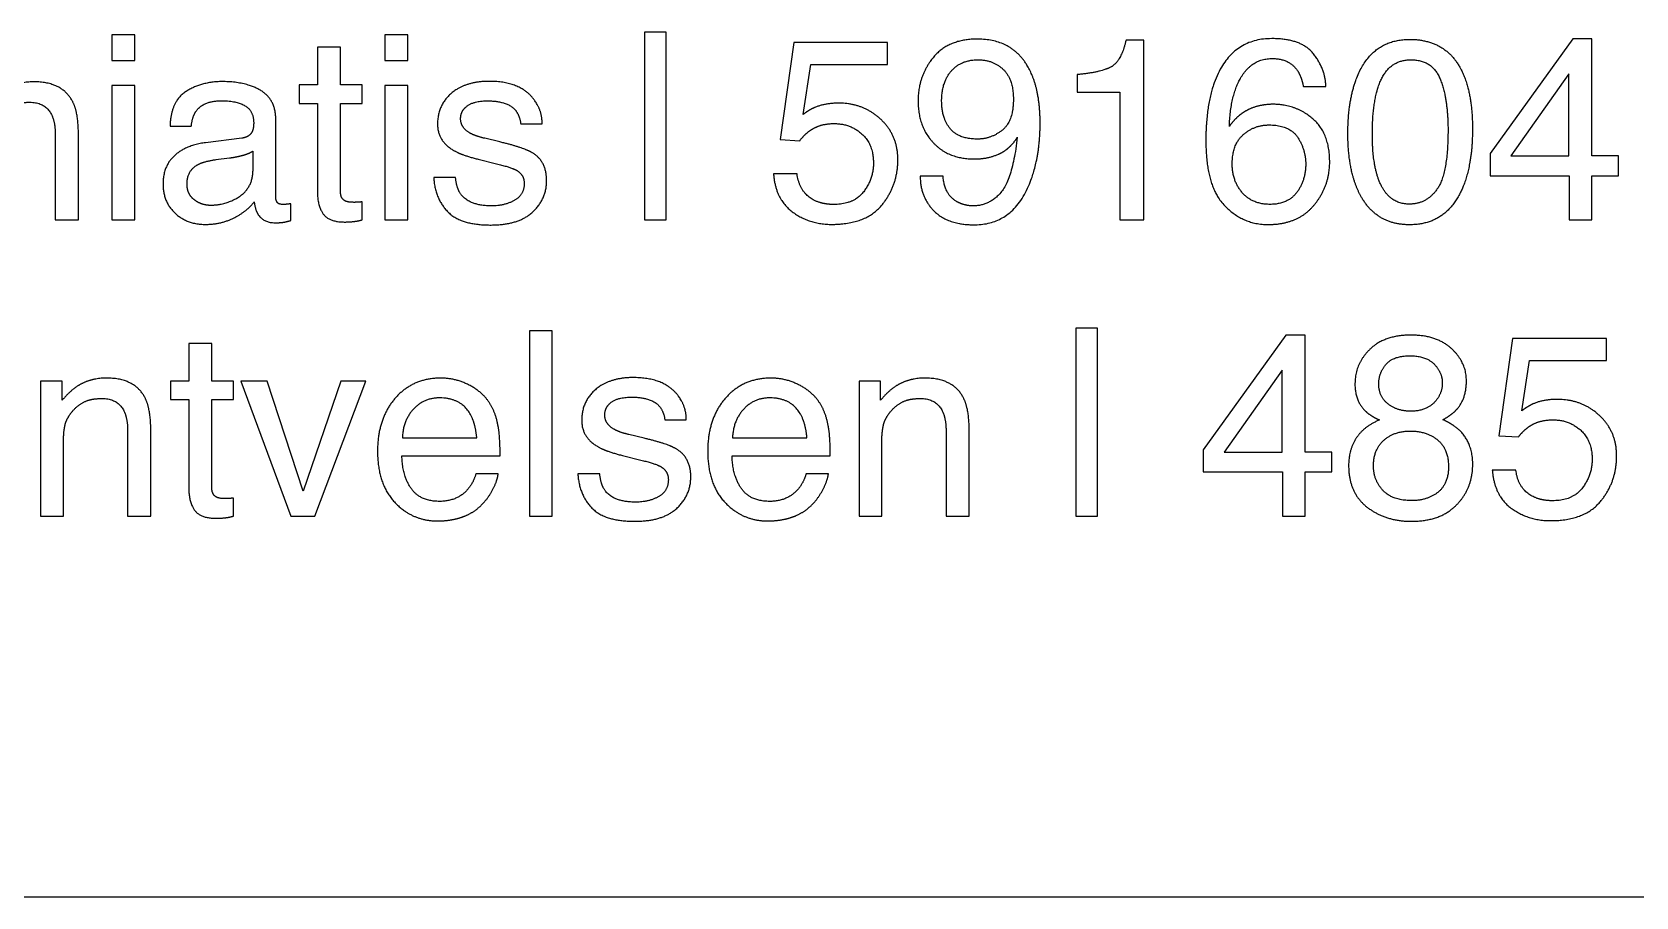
# Model space of a CAD drawing. Header units: millimetres. Extents: x 1134 to 5129, y -2137 to 2987.
# Drawn here: x 4307.71 to 4350.41, y 1709.83 to 1732.87 of the extents above; entities that cross this region are included whole.
import ezdxf

# ---------------------------------------------------------------- set-up
doc = ezdxf.new("R2010")
doc.units = ezdxf.units.MM
doc.layers.add('01 engraving', color=1, linetype='Continuous', true_color=0xff0000)
doc.layers.add('03 cutting', color=5, linetype='Continuous', true_color=0x0000ff)

msp = doc.modelspace()

# ---------------------------------------------------------------- linework, layer by layer
at = {"layer": '01 engraving'}
for p, q in [((4310.448, 1732.797), (4309.834, 1732.797)), ((4309.834, 1732.797), (4309.834, 1732.112)), ((4310.448, 1732.112), (4310.448, 1732.797)), ((4317.711, 1732.797), (4317.096, 1732.797)), ((4317.096, 1732.797), (4317.096, 1732.112)), ((4317.711, 1732.112), (4317.711, 1732.797)), ((4324.013, 1732.868), (4324.013, 1727.865)), ((4324.587, 1732.868), (4324.013, 1732.868)), ((4324.587, 1727.865), (4324.587, 1732.868)), ((4348.724, 1732.687), (4346.522, 1729.631)), ((4349.234, 1732.687), (4348.724, 1732.687)), ((4349.234, 1729.567), (4349.234, 1732.687)), ((4315.307, 1732.465), (4315.307, 1731.461)), ((4315.918, 1732.465), (4315.307, 1732.465)), ((4315.918, 1731.461), (4315.918, 1732.465)), ((4327.988, 1732.593), (4327.622, 1730.004)), ((4330.486, 1732.593), (4327.988, 1732.593)), ((4330.486, 1732.008), (4330.486, 1732.593)), ((4337.309, 1732.653), (4336.832, 1732.653)), ((4337.309, 1727.865), (4337.309, 1732.653)), ((4309.834, 1732.112), (4310.448, 1732.112)), ((4317.096, 1732.112), (4317.711, 1732.112)), ((4328.236, 1730.672), (4328.441, 1732.008)), ((4328.441, 1732.008), (4330.486, 1732.008)), ((4310.448, 1731.444), (4309.834, 1731.444)), ((4309.834, 1731.444), (4309.834, 1727.865)), ((4310.448, 1727.865), (4310.448, 1731.444)), ((4314.82, 1731.461), (4314.82, 1730.968)), ((4315.307, 1731.461), (4314.82, 1731.461)), ((4316.492, 1731.461), (4315.918, 1731.461)), ((4316.492, 1730.968), (4316.492, 1731.461)), ((4317.711, 1731.444), (4317.096, 1731.444)), ((4317.096, 1731.444), (4317.096, 1727.865)), ((4317.711, 1727.865), (4317.711, 1731.444)), ((4335.532, 1731.733), (4335.532, 1731.27)), ((4341.552, 1731.414), (4342.15, 1731.414)), ((4348.62, 1731.751), (4347.079, 1729.567)), ((4348.62, 1729.567), (4348.62, 1731.751)), ((4335.532, 1731.27), (4336.664, 1731.27)), ((4336.664, 1731.27), (4336.664, 1727.865)), ((4314.195, 1728.483), (4314.195, 1730.555)), ((4314.82, 1730.968), (4315.307, 1730.968)), ((4315.307, 1730.968), (4315.307, 1728.587)), ((4315.918, 1730.968), (4316.492, 1730.968)), ((4315.918, 1728.621), (4315.918, 1730.968)), ((4308.326, 1730.132), (4308.326, 1727.865)), ((4308.941, 1727.865), (4308.941, 1730.172)), ((4311.382, 1730.36), (4311.946, 1730.36)), ((4320.716, 1730.427), (4321.286, 1730.427)), ((4313.289, 1730.041), (4312.325, 1729.921)), ((4313.591, 1729.207), (4313.591, 1729.693)), ((4320.165, 1729.94), (4319.758, 1730.038)), ((4327.622, 1730.004), (4328.146, 1729.974)), ((4312.964, 1729.508), (4312.599, 1729.461)), ((4319.588, 1729.48), (4320.076, 1729.359)), ((4346.522, 1729.631), (4346.522, 1729.04)), ((4347.079, 1729.567), (4348.62, 1729.567)), ((4349.943, 1729.567), (4349.234, 1729.567)), ((4349.943, 1729.04), (4349.943, 1729.567)), ((4318.983, 1728.993), (4318.402, 1728.993)), ((4328.075, 1729.091), (4327.447, 1729.091)), ((4331.963, 1729.03), (4331.352, 1729.03)), ((4346.522, 1729.04), (4348.63, 1729.04)), ((4348.63, 1729.04), (4348.63, 1727.865)), ((4349.234, 1729.04), (4349.943, 1729.04)), ((4349.234, 1727.865), (4349.234, 1729.04)), ((4314.595, 1727.848), (4314.595, 1728.295)), ((4316.492, 1727.865), (4316.492, 1728.345)), ((4308.326, 1727.865), (4308.941, 1727.865)), ((4309.834, 1727.865), (4310.448, 1727.865)), ((4317.096, 1727.865), (4317.711, 1727.865)), ((4324.013, 1727.865), (4324.587, 1727.865)), ((4336.664, 1727.865), (4337.309, 1727.865)), ((4348.63, 1727.865), (4349.234, 1727.865)), ((4311.882, 1724.573), (4311.882, 1723.57)), ((4312.493, 1724.573), (4311.882, 1724.573)), ((4312.493, 1723.57), (4312.493, 1724.573)), ((4321.555, 1724.906), (4320.951, 1724.906)), ((4320.951, 1724.906), (4320.951, 1719.974)), ((4321.555, 1719.974), (4321.555, 1724.906)), ((4335.499, 1724.976), (4335.499, 1719.974)), ((4336.073, 1724.976), (4335.499, 1724.976)), ((4336.073, 1719.974), (4336.073, 1724.976)), ((4341.089, 1724.795), (4338.887, 1721.74)), ((4341.599, 1724.795), (4341.089, 1724.795)), ((4341.599, 1721.676), (4341.599, 1724.795)), ((4347.123, 1724.701), (4346.757, 1722.112)), ((4349.621, 1724.701), (4347.123, 1724.701)), ((4349.621, 1724.117), (4349.621, 1724.701)), ((4340.985, 1723.86), (4339.444, 1721.676)), ((4340.985, 1721.676), (4340.985, 1723.86)), ((4347.371, 1722.781), (4347.576, 1724.117)), ((4347.576, 1724.117), (4349.621, 1724.117)), ((4307.937, 1723.57), (4307.937, 1719.974)), ((4308.511, 1723.57), (4307.937, 1723.57)), ((4308.511, 1723.059), (4308.511, 1723.57)), ((4311.395, 1723.57), (4311.395, 1723.076)), ((4311.882, 1723.57), (4311.395, 1723.57)), ((4313.067, 1723.57), (4312.493, 1723.57)), ((4313.067, 1723.076), (4313.067, 1723.57)), ((4313.267, 1723.57), (4314.593, 1719.974)), ((4313.969, 1723.57), (4313.267, 1723.57)), ((4314.929, 1720.642), (4313.969, 1723.57)), ((4315.929, 1723.57), (4314.929, 1720.642)), ((4315.237, 1719.974), (4316.591, 1723.57)), ((4316.591, 1723.57), (4315.929, 1723.57)), ((4329.724, 1723.57), (4329.724, 1719.974)), ((4330.298, 1723.57), (4329.724, 1723.57)), ((4330.298, 1723.059), (4330.298, 1723.57)), ((4311.395, 1723.076), (4311.882, 1723.076)), ((4311.882, 1723.076), (4311.882, 1720.696)), ((4312.493, 1723.076), (4313.067, 1723.076)), ((4312.493, 1720.729), (4312.493, 1723.076)), ((4324.553, 1722.535), (4325.124, 1722.535)), ((4310.253, 1722.24), (4310.253, 1719.974)), ((4310.868, 1719.974), (4310.868, 1722.28)), ((4317.566, 1722.059), (4319.547, 1722.059)), ((4324.003, 1722.049), (4323.596, 1722.146)), ((4326.356, 1722.059), (4328.337, 1722.059)), ((4332.041, 1722.24), (4332.041, 1719.974)), ((4332.655, 1719.974), (4332.655, 1722.28)), ((4346.757, 1722.112), (4347.28, 1722.082)), ((4308.541, 1719.974), (4308.541, 1721.857)), ((4323.426, 1721.589), (4323.914, 1721.468)), ((4330.328, 1719.974), (4330.328, 1721.857)), ((4338.887, 1721.74), (4338.887, 1721.149)), ((4339.444, 1721.676), (4340.985, 1721.676)), ((4342.308, 1721.676), (4341.599, 1721.676)), ((4342.308, 1721.149), (4342.308, 1721.676)), ((4317.553, 1721.579), (4320.168, 1721.579)), ((4326.343, 1721.579), (4328.958, 1721.579)), ((4347.21, 1721.199), (4346.582, 1721.199)), ((4320.118, 1721.102), (4319.524, 1721.102)), ((4322.821, 1721.102), (4322.24, 1721.102)), ((4328.908, 1721.102), (4328.314, 1721.102)), ((4338.887, 1721.149), (4340.995, 1721.149)), ((4340.995, 1721.149), (4340.995, 1719.974)), ((4341.599, 1721.149), (4342.308, 1721.149)), ((4341.599, 1719.974), (4341.599, 1721.149)), ((4313.067, 1719.974), (4313.067, 1720.454)), ((4307.937, 1719.974), (4308.541, 1719.974)), ((4310.253, 1719.974), (4310.868, 1719.974)), ((4314.593, 1719.974), (4315.237, 1719.974)), ((4320.951, 1719.974), (4321.555, 1719.974)), ((4329.724, 1719.974), (4330.328, 1719.974)), ((4332.041, 1719.974), (4332.655, 1719.974)), ((4335.499, 1719.974), (4336.073, 1719.974)), ((4340.995, 1719.974), (4341.599, 1719.974))]:
    msp.add_line(p, q, dxfattribs=at)
for points, knots in [([(4331.352, 1729.03), (4331.352, 1728.473), (4331.718, 1728.104), (4332.084, 1727.734), (4332.789, 1727.734), (4333.84, 1727.734), (4334.28, 1728.868), (4334.545, 1729.549), (4334.545, 1730.432), (4334.545, 1731.214), (4334.324, 1731.734), (4333.924, 1732.68), (4332.873, 1732.68), (4332.094, 1732.68), (4331.695, 1732.184), (4331.295, 1731.687), (4331.295, 1731.033), (4331.295, 1730.352), (4331.7, 1729.92), (4332.104, 1729.487), (4332.799, 1729.487), (4333.142, 1729.487), (4333.439, 1729.616), (4333.736, 1729.745), (4333.938, 1730.064)], [-16, -16, -16, -15, -15, -14, -14, -13, -13, -12, -12, -11, -11, -10, -10, -9, -9, -8, -8, -7, -7, -6, -6, -5, -5, -4, -4, -4]), ([(4340.71, 1732.693), (4339.595, 1732.693), (4339.175, 1731.498), (4338.957, 1730.874), (4338.957, 1729.977), (4338.957, 1728.765), (4339.447, 1728.253), (4339.937, 1727.741), (4340.612, 1727.741), (4341.401, 1727.741), (4341.828, 1728.246), (4342.254, 1728.752), (4342.254, 1729.406), (4342.254, 1730.172), (4341.804, 1730.558), (4341.354, 1730.944), (4340.75, 1730.944), (4340.394, 1730.944), (4340.105, 1730.81), (4339.79, 1730.659), (4339.582, 1730.353)], [-31, -31, -31, -30, -30, -29, -29, -28, -28, -27, -27, -26, -26, -25, -25, -24, -24, -23, -23, -22, -22, -21, -21, -21]), ([(4342.15, 1731.414), (4342.15, 1731.857), (4341.833, 1732.275), (4341.516, 1732.693), (4340.71, 1732.693)], [-16, -16, -16, -15, -15, -14, -14, -14]), ([(4336.832, 1732.653), (4336.704, 1732.096), (4336.446, 1731.946), (4336.187, 1731.797), (4335.532, 1731.733)], [66.351259, 66.351259, 66.351259, 67.351259, 67.351259, 68.351259, 68.351259, 68.351259]), ([(4344.383, 1732.673), (4343.345, 1732.673), (4342.949, 1731.579), (4342.738, 1730.991), (4342.738, 1730.172), (4342.738, 1729.114), (4343.09, 1728.486), (4343.513, 1727.734), (4344.379, 1727.734), (4345.34, 1727.734), (4345.763, 1728.654), (4346.055, 1729.296), (4346.055, 1730.276), (4346.055, 1731.31), (4345.733, 1731.904), (4345.316, 1732.673), (4344.383, 1732.673)], [-8, -8, -8, -7, -7, -6, -6, -5, -5, -4, -4, -3, -3, -2, -2, -1, -1, 0, 0, 0]), ([(4332.88, 1730.017), (4333.239, 1730.017), (4333.536, 1730.254), (4333.833, 1730.49), (4333.833, 1731.08), (4333.833, 1731.61), (4333.567, 1731.869), (4333.3, 1732.129), (4332.887, 1732.129), (4332.443, 1732.129), (4332.183, 1731.833), (4331.923, 1731.536), (4331.923, 1731.04), (4331.923, 1730.57), (4332.151, 1730.294), (4332.38, 1730.017), (4332.88, 1730.017)], [0, 0, 0, 1, 1, 2, 2, 3, 3, 4, 4, 5, 5, 6, 6, 7, 7, 8, 8, 8]), ([(4339.582, 1730.353), (4339.615, 1731.226), (4339.914, 1731.694), (4340.213, 1732.163), (4340.72, 1732.163), (4341.163, 1732.163), (4341.381, 1731.861), (4341.499, 1731.7), (4341.552, 1731.414)], [-21, -21, -21, -20, -20, -19, -19, -18, -18, -17, -17, -17]), ([(4344.374, 1728.285), (4344.845, 1728.285), (4345.124, 1728.701), (4345.404, 1729.118), (4345.404, 1730.252), (4345.404, 1731.072), (4345.202, 1731.6), (4345, 1732.129), (4344.418, 1732.129), (4343.883, 1732.129), (4343.636, 1731.627), (4343.389, 1731.125), (4343.389, 1730.148), (4343.389, 1729.413), (4343.547, 1728.966), (4343.789, 1728.285), (4344.374, 1728.285)], [0, 0, 0, 1, 1, 2, 2, 3, 3, 4, 4, 5, 5, 6, 6, 7, 7, 8, 8, 8]), ([(4308.941, 1730.172), (4308.941, 1730.716), (4308.793, 1731.008), (4308.524, 1731.542), (4307.759, 1731.542), (4307.41, 1731.542), (4307.124, 1731.404), (4306.839, 1731.266), (4306.584, 1730.951)], [52.601089, 52.601089, 52.601089, 53.601089, 53.601089, 54.601089, 54.601089, 55.601089, 55.601089, 56.601089, 56.601089, 56.601089]), ([(4314.195, 1730.555), (4314.195, 1731.065), (4313.803, 1731.307), (4313.407, 1731.548), (4312.773, 1731.548), (4312.227, 1731.548), (4311.813, 1731.287), (4311.398, 1731.027), (4311.382, 1730.36)], [-22, -22, -22, -21, -21, -20, -20, -19, -19, -18, -18, -18]), ([(4321.286, 1730.427), (4321.293, 1730.776), (4321.065, 1731.078), (4320.701, 1731.555), (4319.878, 1731.555), (4319.248, 1731.555), (4318.876, 1731.24), (4318.503, 1730.924), (4318.503, 1730.414), (4318.503, 1729.98), (4318.899, 1729.735), (4319.121, 1729.594), (4319.588, 1729.48)], [-14, -14, -14, -13, -13, -12, -12, -11, -11, -10, -10, -9, -9, -8, -8, -8]), ([(4307.292, 1730.954), (4307.43, 1730.998), (4307.645, 1730.998), (4308.068, 1730.998), (4308.229, 1730.662), (4308.326, 1730.461), (4308.326, 1730.132)], [46.601089, 46.601089, 46.601089, 47.601089, 47.601089, 48.601089, 48.601089, 49.601089, 49.601089, 49.601089]), ([(4311.946, 1730.36), (4311.979, 1730.64), (4312.09, 1730.782), (4312.287, 1731.038), (4312.76, 1731.038), (4313.169, 1731.038), (4313.388, 1730.898), (4313.608, 1730.758), (4313.608, 1730.448), (4313.608, 1730.297), (4313.567, 1730.216), (4313.497, 1730.068), (4313.289, 1730.041)], [-17, -17, -17, -16, -16, -15, -15, -14, -14, -13, -13, -12, -12, -11, -11, -11]), ([(4319.758, 1730.038), (4319.491, 1730.101), (4319.354, 1730.185), (4319.117, 1730.325), (4319.117, 1730.56), (4319.117, 1730.774), (4319.298, 1730.904), (4319.478, 1731.035), (4319.829, 1731.035), (4320.355, 1731.035), (4320.568, 1730.798)], [-21, -21, -21, -20, -20, -19, -19, -18, -18, -17, -17, -16, -16, -16]), ([(4327.447, 1729.091), (4327.501, 1728.406), (4327.953, 1728.075), (4328.404, 1727.744), (4328.992, 1727.744), (4329.915, 1727.744), (4330.337, 1728.265), (4330.758, 1728.785), (4330.758, 1729.467), (4330.758, 1730.121), (4330.298, 1730.548), (4329.838, 1730.974), (4329.177, 1730.974), (4328.824, 1730.974), (4328.555, 1730.863), (4328.404, 1730.8), (4328.236, 1730.672)], [-23, -23, -23, -22, -22, -21, -21, -20, -20, -19, -19, -18, -18, -17, -17, -16, -16, -15, -15, -15]), ([(4328.146, 1729.974), (4328.304, 1730.189), (4328.527, 1730.309), (4328.75, 1730.43), (4329.062, 1730.43), (4329.492, 1730.43), (4329.799, 1730.155), (4330.107, 1729.88), (4330.107, 1729.376), (4330.107, 1728.96), (4329.848, 1728.617), (4329.59, 1728.275), (4329.052, 1728.275), (4328.77, 1728.275), (4328.555, 1728.376), (4328.136, 1728.574), (4328.075, 1729.091)], [-9, -9, -9, -8, -8, -7, -7, -6, -6, -5, -5, -4, -4, -3, -3, -2, -2, -1, -1, -1]), ([(4340.666, 1728.278), (4341.143, 1728.278), (4341.38, 1728.599), (4341.616, 1728.919), (4341.616, 1729.356), (4341.616, 1729.725), (4341.405, 1730.059), (4341.193, 1730.393), (4340.636, 1730.393), (4340.246, 1730.393), (4339.953, 1730.135), (4339.659, 1729.876), (4339.659, 1729.356), (4339.659, 1728.899), (4339.926, 1728.589), (4340.193, 1728.278), (4340.666, 1728.278)], [0, 0, 0, 1, 1, 2, 2, 3, 3, 4, 4, 5, 5, 6, 6, 7, 7, 8, 8, 8]), ([(4312.325, 1729.921), (4311.818, 1729.857), (4311.506, 1729.582), (4311.194, 1729.307), (4311.194, 1728.807), (4311.194, 1728.351), (4311.511, 1728.048), (4311.828, 1727.744), (4312.328, 1727.744), (4312.745, 1727.744), (4313.091, 1727.922), (4313.436, 1728.1), (4313.621, 1728.342)], [-38, -38, -38, -37, -37, -36, -36, -35, -35, -34, -34, -33, -33, -32, -32, -32]), ([(4313.591, 1729.693), (4313.48, 1729.622), (4313.306, 1729.575), (4313.132, 1729.528), (4312.964, 1729.508)], [10, 10, 10, 11, 11, 12, 12, 12]), ([(4318.402, 1728.993), (4318.426, 1728.456), (4318.764, 1728.092), (4319.102, 1727.728), (4319.915, 1727.728), (4320.67, 1727.728), (4321.038, 1728.077), (4321.407, 1728.426), (4321.407, 1728.906), (4321.407, 1729.403), (4321.055, 1729.635), (4320.829, 1729.782), (4320.165, 1729.94)], [-28, -28, -28, -27, -27, -26, -26, -25, -25, -24, -24, -23, -23, -22, -22, -22]), ([(4333.938, 1730.064), (4333.81, 1728.96), (4333.504, 1728.599), (4333.199, 1728.238), (4332.766, 1728.238), (4332.534, 1728.238), (4332.349, 1728.339), (4331.99, 1728.53), (4331.963, 1729.03)], [-4, -4, -4, -3, -3, -2, -2, -1, -1, 0, 0, 0]), ([(4312.599, 1729.461), (4312.271, 1729.417), (4312.105, 1729.323), (4311.825, 1729.166), (4311.825, 1728.821)], [13, 13, 13, 14, 14, 15, 15, 15]), ([(4311.825, 1728.821), (4311.825, 1728.56), (4312.016, 1728.409), (4312.208, 1728.258), (4312.469, 1728.258), (4312.788, 1728.258), (4313.087, 1728.405), (4313.591, 1728.65), (4313.591, 1729.207)], [5, 5, 5, 6, 6, 7, 7, 8, 8, 9, 9, 9]), ([(4320.601, 1729.188), (4320.81, 1729.067), (4320.81, 1728.836), (4320.81, 1728.53), (4320.549, 1728.384), (4320.289, 1728.238), (4319.946, 1728.238), (4319.37, 1728.238), (4319.137, 1728.53), (4319.01, 1728.691), (4318.983, 1728.993)], [-6, -6, -6, -5, -5, -4, -4, -3, -3, -2, -2, -1, -1, -1]), ([(4314.595, 1728.295), (4314.538, 1728.285), (4314.487, 1728.28), (4314.437, 1728.275), (4314.397, 1728.275), (4314.272, 1728.275), (4314.234, 1728.332), (4314.195, 1728.389), (4314.195, 1728.483)], [-27, -27, -27, -26, -26, -25, -25, -24, -24, -23, -23, -23]), ([(4315.307, 1728.587), (4315.307, 1728.241), (4315.458, 1728.025), (4315.609, 1727.808), (4316.032, 1727.808), (4316.163, 1727.808), (4316.275, 1727.822), (4316.388, 1727.835), (4316.492, 1727.865)], [63.594282, 63.594282, 63.594282, 64.594282, 64.594282, 65.594282, 65.594282, 66.594282, 66.594282, 67.594282, 67.594282, 67.594282]), ([(4313.621, 1728.342), (4313.651, 1728.127), (4313.725, 1728.01), (4313.866, 1727.788), (4314.178, 1727.788), (4314.306, 1727.788), (4314.38, 1727.798), (4314.454, 1727.808), (4314.595, 1727.848)], [-32, -32, -32, -31, -31, -30, -30, -29, -29, -28, -28, -28]), ([(4316.492, 1728.345), (4316.425, 1728.336), (4316.374, 1728.334), (4316.324, 1728.332), (4316.28, 1728.332), (4316.116, 1728.332), (4316.045, 1728.369)], [68.594282, 68.594282, 68.594282, 69.594282, 69.594282, 70.594282, 70.594282, 71.594282, 71.594282, 71.594282]), ([(4345.27, 1722.542), (4345.538, 1722.693), (4345.666, 1722.851), (4345.894, 1723.13), (4345.894, 1723.58), (4345.894, 1724.066), (4345.501, 1724.431), (4345.109, 1724.795), (4344.418, 1724.795), (4343.704, 1724.795), (4343.315, 1724.409), (4342.926, 1724.023), (4342.926, 1723.486), (4342.926, 1723.056), (4343.191, 1722.787), (4343.332, 1722.643), (4343.584, 1722.535)], [-8, -8, -8, -7, -7, -6, -6, -5, -5, -4, -4, -3, -3, -2, -2, -1, -1, 0, 0, 0]), ([(4344.405, 1722.767), (4344.803, 1722.767), (4345.028, 1722.991), (4345.252, 1723.215), (4345.252, 1723.524), (4345.252, 1723.793), (4345.038, 1724.019), (4344.824, 1724.244), (4344.385, 1724.244), (4343.949, 1724.244), (4343.755, 1724.019), (4343.56, 1723.793), (4343.56, 1723.491), (4343.56, 1723.151), (4343.812, 1722.959), (4344.063, 1722.767), (4344.405, 1722.767)], [0, 0, 0, 1, 1, 2, 2, 3, 3, 4, 4, 5, 5, 6, 6, 7, 7, 8, 8, 8]), ([(4310.868, 1722.28), (4310.868, 1722.824), (4310.72, 1723.116), (4310.452, 1723.65), (4309.686, 1723.65), (4309.337, 1723.65), (4309.051, 1723.512), (4308.766, 1723.375), (4308.511, 1723.059)], [52.601089, 52.601089, 52.601089, 53.601089, 53.601089, 54.601089, 54.601089, 55.601089, 55.601089, 56.601089, 56.601089, 56.601089]), ([(4318.593, 1723.65), (4317.839, 1723.65), (4317.372, 1723.11), (4316.905, 1722.569), (4316.905, 1721.703), (4316.905, 1720.823), (4317.369, 1720.335), (4317.832, 1719.846), (4318.5, 1719.846), (4318.773, 1719.846), (4318.989, 1719.9), (4319.393, 1719.994), (4319.666, 1720.262)], [-26, -26, -26, -25, -25, -24, -24, -23, -23, -22, -22, -21, -21, -20, -20, -20]), ([(4320.115, 1722.371), (4320.055, 1722.734), (4319.875, 1723.005), (4319.688, 1723.291), (4319.331, 1723.471), (4318.974, 1723.65), (4318.593, 1723.65)], [-11, -11, -11, -10, -10, -9, -9, -8, -8, -8]), ([(4325.124, 1722.535), (4325.131, 1722.885), (4324.903, 1723.187), (4324.539, 1723.664), (4323.715, 1723.664), (4323.086, 1723.664), (4322.713, 1723.348), (4322.341, 1723.032), (4322.341, 1722.522), (4322.341, 1722.089), (4322.736, 1721.844), (4322.958, 1721.703), (4323.426, 1721.589)], [-14, -14, -14, -13, -13, -12, -12, -11, -11, -10, -10, -9, -9, -8, -8, -8]), ([(4327.383, 1723.65), (4326.629, 1723.65), (4326.162, 1723.11), (4325.695, 1722.569), (4325.695, 1721.703), (4325.695, 1720.823), (4326.159, 1720.335), (4326.622, 1719.846), (4327.29, 1719.846), (4327.563, 1719.846), (4327.779, 1719.9), (4328.183, 1719.994), (4328.456, 1720.262)], [-26, -26, -26, -25, -25, -24, -24, -23, -23, -22, -22, -21, -21, -20, -20, -20]), ([(4328.905, 1722.371), (4328.845, 1722.734), (4328.665, 1723.005), (4328.478, 1723.291), (4328.121, 1723.471), (4327.764, 1723.65), (4327.383, 1723.65)], [-11, -11, -11, -10, -10, -9, -9, -8, -8, -8]), ([(4332.655, 1722.28), (4332.655, 1722.824), (4332.507, 1723.116), (4332.239, 1723.65), (4331.473, 1723.65), (4331.124, 1723.65), (4330.839, 1723.512), (4330.553, 1723.375), (4330.298, 1723.059)], [52.601089, 52.601089, 52.601089, 53.601089, 53.601089, 54.601089, 54.601089, 55.601089, 55.601089, 56.601089, 56.601089, 56.601089]), ([(4308.541, 1721.857), (4308.541, 1722.21), (4308.586, 1722.399), (4308.632, 1722.589), (4308.783, 1722.767), (4308.971, 1722.989), (4309.219, 1723.063)], [43.601089, 43.601089, 43.601089, 44.601089, 44.601089, 45.601089, 45.601089, 46.601089, 46.601089, 46.601089]), ([(4309.219, 1723.063), (4309.357, 1723.106), (4309.572, 1723.106), (4309.995, 1723.106), (4310.156, 1722.77), (4310.253, 1722.569), (4310.253, 1722.24)], [46.601089, 46.601089, 46.601089, 47.601089, 47.601089, 48.601089, 48.601089, 49.601089, 49.601089, 49.601089]), ([(4319.547, 1722.059), (4319.511, 1722.451), (4319.377, 1722.687), (4319.131, 1723.123), (4318.555, 1723.123), (4318.142, 1723.123), (4317.862, 1722.823), (4317.583, 1722.522), (4317.566, 1722.059)], [0, 0, 0, 1, 1, 2, 2, 3, 3, 4, 4, 4]), ([(4323.596, 1722.146), (4323.329, 1722.21), (4323.192, 1722.293), (4322.955, 1722.434), (4322.955, 1722.668), (4322.955, 1722.882), (4323.135, 1723.013), (4323.316, 1723.143), (4323.666, 1723.143), (4324.192, 1723.143), (4324.405, 1722.906)], [-21, -21, -21, -20, -20, -19, -19, -18, -18, -17, -17, -16, -16, -16]), ([(4328.337, 1722.059), (4328.301, 1722.451), (4328.167, 1722.687), (4327.921, 1723.123), (4327.345, 1723.123), (4326.932, 1723.123), (4326.653, 1722.823), (4326.373, 1722.522), (4326.356, 1722.059)], [0, 0, 0, 1, 1, 2, 2, 3, 3, 4, 4, 4]), ([(4330.328, 1721.857), (4330.328, 1722.21), (4330.374, 1722.399), (4330.419, 1722.589), (4330.57, 1722.767), (4330.758, 1722.989), (4331.006, 1723.063)], [43.601089, 43.601089, 43.601089, 44.601089, 44.601089, 45.601089, 45.601089, 46.601089, 46.601089, 46.601089]), ([(4331.006, 1723.063), (4331.144, 1723.106), (4331.359, 1723.106), (4331.782, 1723.106), (4331.943, 1722.77), (4332.041, 1722.569), (4332.041, 1722.24)], [46.601089, 46.601089, 46.601089, 47.601089, 47.601089, 48.601089, 48.601089, 49.601089, 49.601089, 49.601089]), ([(4346.582, 1721.199), (4346.636, 1720.514), (4347.087, 1720.183), (4347.539, 1719.853), (4348.127, 1719.853), (4349.05, 1719.853), (4349.471, 1720.373), (4349.893, 1720.894), (4349.893, 1721.575), (4349.893, 1722.23), (4349.433, 1722.656), (4348.973, 1723.083), (4348.311, 1723.083), (4347.959, 1723.083), (4347.69, 1722.972), (4347.539, 1722.908), (4347.371, 1722.781)], [-23, -23, -23, -22, -22, -21, -21, -20, -20, -19, -19, -18, -18, -17, -17, -16, -16, -15, -15, -15]), ([(4343.584, 1722.535), (4343.174, 1722.371), (4342.966, 1722.06), (4342.758, 1721.75), (4342.758, 1721.323), (4342.758, 1720.598), (4343.243, 1720.217), (4343.728, 1719.836), (4344.43, 1719.836), (4345.209, 1719.836), (4345.635, 1720.277), (4346.062, 1720.719), (4346.062, 1721.354), (4346.062, 1721.891), (4345.741, 1722.227), (4345.57, 1722.404), (4345.27, 1722.542)], [-16, -16, -16, -15, -15, -14, -14, -13, -13, -12, -12, -11, -11, -10, -10, -9, -9, -8, -8, -8]), ([(4347.28, 1722.082), (4347.438, 1722.297), (4347.661, 1722.418), (4347.885, 1722.539), (4348.197, 1722.539), (4348.627, 1722.539), (4348.934, 1722.263), (4349.241, 1721.988), (4349.241, 1721.485), (4349.241, 1721.068), (4348.983, 1720.726), (4348.724, 1720.383), (4348.187, 1720.383), (4347.905, 1720.383), (4347.69, 1720.484), (4347.27, 1720.682), (4347.21, 1721.199)], [-9, -9, -9, -8, -8, -7, -7, -6, -6, -5, -5, -4, -4, -3, -3, -2, -2, -1, -1, -1]), ([(4322.24, 1721.102), (4322.264, 1720.565), (4322.602, 1720.2), (4322.94, 1719.836), (4323.753, 1719.836), (4324.507, 1719.836), (4324.876, 1720.185), (4325.245, 1720.534), (4325.245, 1721.014), (4325.245, 1721.511), (4324.892, 1721.743), (4324.667, 1721.891), (4324.003, 1722.049)], [-28, -28, -28, -27, -27, -26, -26, -25, -25, -24, -24, -23, -23, -22, -22, -22]), ([(4344.443, 1720.387), (4344.863, 1720.387), (4345.14, 1720.613), (4345.417, 1720.84), (4345.417, 1721.29), (4345.417, 1721.756), (4345.132, 1721.998), (4344.846, 1722.24), (4344.4, 1722.24), (4343.967, 1722.24), (4343.693, 1721.993), (4343.419, 1721.746), (4343.419, 1721.31), (4343.419, 1720.934), (4343.669, 1720.66), (4343.92, 1720.387), (4344.443, 1720.387)], [0, 0, 0, 1, 1, 2, 2, 3, 3, 4, 4, 5, 5, 6, 6, 7, 7, 8, 8, 8]), ([(4319.302, 1720.68), (4319.022, 1720.366), (4318.552, 1720.366), (4318.049, 1720.366), (4317.809, 1720.698), (4317.569, 1721.03), (4317.553, 1721.579)], [-16, -16, -16, -15, -15, -14, -14, -13, -13, -13]), ([(4324.439, 1721.297), (4324.647, 1721.176), (4324.647, 1720.944), (4324.647, 1720.638), (4324.387, 1720.492), (4324.126, 1720.346), (4323.784, 1720.346), (4323.208, 1720.346), (4322.975, 1720.638), (4322.848, 1720.8), (4322.821, 1721.102)], [-6, -6, -6, -5, -5, -4, -4, -3, -3, -2, -2, -1, -1, -1]), ([(4328.092, 1720.68), (4327.812, 1720.366), (4327.342, 1720.366), (4326.839, 1720.366), (4326.599, 1720.698), (4326.359, 1721.03), (4326.343, 1721.579)], [-16, -16, -16, -15, -15, -14, -14, -13, -13, -13]), ([(4319.666, 1720.262), (4319.829, 1720.417), (4319.962, 1720.66), (4320.094, 1720.904), (4320.118, 1721.102)], [-20, -20, -20, -19, -19, -18, -18, -18]), ([(4328.456, 1720.262), (4328.619, 1720.417), (4328.752, 1720.66), (4328.884, 1720.904), (4328.908, 1721.102)], [-20, -20, -20, -19, -19, -18, -18, -18]), ([(4311.882, 1720.696), (4311.882, 1720.35), (4312.033, 1720.133), (4312.184, 1719.917), (4312.607, 1719.917), (4312.738, 1719.917), (4312.851, 1719.93), (4312.963, 1719.943), (4313.067, 1719.974)], [63.594282, 63.594282, 63.594282, 64.594282, 64.594282, 65.594282, 65.594282, 66.594282, 66.594282, 67.594282, 67.594282, 67.594282]), ([(4313.067, 1720.454), (4313, 1720.445), (4312.95, 1720.443), (4312.899, 1720.44), (4312.856, 1720.44), (4312.691, 1720.44), (4312.621, 1720.477)], [68.594282, 68.594282, 68.594282, 69.594282, 69.594282, 70.594282, 70.594282, 71.594282, 71.594282, 71.594282])]:
    msp.add_open_spline(points, degree=2, knots=knots, dxfattribs=at)
for points in [[(4320.568, 1730.798), (4320.698, 1730.631), (4320.716, 1730.427)], [(4320.076, 1729.359), (4320.468, 1729.262), (4320.601, 1729.188)], [(4316.045, 1728.369), (4315.918, 1728.433), (4315.918, 1728.621)], [(4324.405, 1722.906), (4324.536, 1722.739), (4324.553, 1722.535)], [(4320.168, 1721.579), (4320.168, 1722.122), (4320.115, 1722.371)], [(4328.958, 1721.579), (4328.958, 1722.122), (4328.905, 1722.371)], [(4323.914, 1721.468), (4324.306, 1721.37), (4324.439, 1721.297)], [(4312.621, 1720.477), (4312.493, 1720.541), (4312.493, 1720.729)], [(4319.524, 1721.102), (4319.458, 1720.862), (4319.302, 1720.68)], [(4328.314, 1721.102), (4328.248, 1720.862), (4328.092, 1720.68)]]:
    msp.add_open_spline(points, degree=2, dxfattribs=at)
at = {"layer": '03 cutting'}
msp.add_line((4265.496, 1709.829), (4440.176, 1709.829), dxfattribs=at)

doc.saveas('drawing.dxf')
